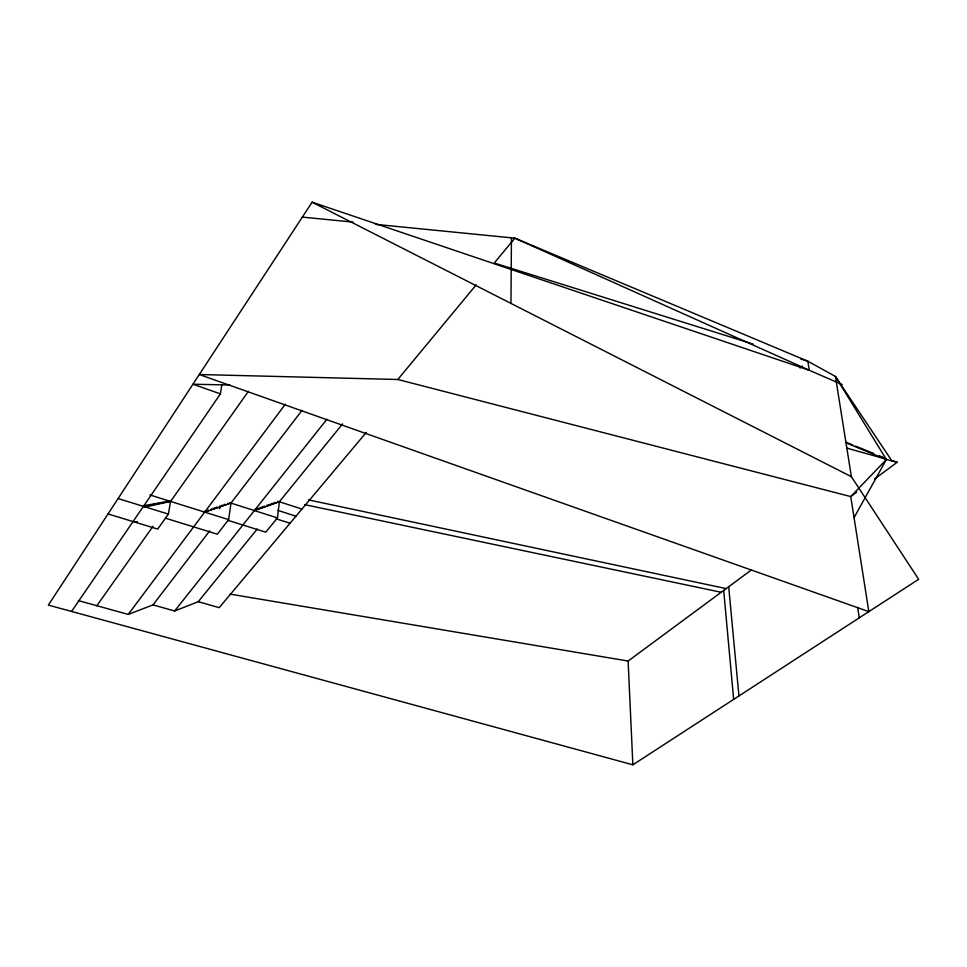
<?xml version="1.0" encoding="UTF-8"?>
<svg xmlns="http://www.w3.org/2000/svg" width="967" height="967" viewBox="0 0 967 967"><rect width="100%" height="100%" fill="white"/><g stroke="black" fill="none" stroke-linecap="round" stroke-linejoin="round"><path stroke-width="1.45" d="M510.939 303.396L511.458 237.822M277.843 502.296L277.952 501.293L301.946 509.065M227.91 520.331L265.72 532.176L277.456 517.925L279.378 501.752L342.548 423.921M273.323 502.925L273.202 503.928L271.775 503.469L271.654 504.484M274.749 503.384L274.87 502.381L276.272 502.828M270.228 504.025L270.107 505.028L268.669 504.569M266.989 506.128L267.11 505.125L268.548 505.584M262.42 506.768L262.299 507.784L260.848 507.324L260.727 508.34M263.858 507.24L263.991 506.225L265.429 506.684M259.277 507.88L259.156 508.896L257.705 508.437M256.122 508.993L256.001 510.008L254.514 509.536M165.55 518.227L217.333 534.183L228.623 519.63L230.98 503.094L301.994 410.395M227.704 504.206L227.861 503.178M224.489 505.33L224.634 504.303L226.109 504.774M223.002 504.859L222.857 505.898L221.37 505.427L219.497 508.715M216.306 508.146L216.451 507.107L217.95 507.578M219.582 507.022L219.739 505.983M214.807 507.675L214.662 508.715L213.163 508.243M211.35 509.851L211.507 508.811M208.038 510.987L208.207 509.947M71.57 611.446L220.403 393.859L221.818 384.83M169.02 500.942L168.887 501.728L165.671 501.547L165.526 502.344L163.991 501.861L163.846 502.647L162.299 502.163L162.166 502.961L160.619 502.477L160.474 503.275L158.926 502.792L158.793 503.577L157.234 503.094L157.101 503.892L155.542 503.408L155.397 504.206L153.85 503.722L153.705 504.508L152.145 504.025L152 504.822L150.441 504.339L150.296 505.137L148.737 504.653L148.592 505.451L147.032 504.967L146.887 505.765L145.316 505.282L145.171 506.079L143.563 505.584L143.418 506.382L144.99 507.071L170.579 501.426L248.446 391.26M108.014 513.948L157.694 529.082L168.379 514.118L170.555 501.426M854.054 517.623L886.376 459.518L835.44 376.453L807.916 361.259L514.855 238.16L375.534 224.356M842.221 384.564L809.234 370.24L312.111 202.188L48.35 605.1L632.865 764.812L918.65 579.293L851.383 476.695L835.44 376.453L891.9 460.896M96.857 605.729L153.016 526.266M78.351 600.604L128.236 614.42L285.253 404.303M128.236 614.42L152.991 604.895L209.682 530.895M152.991 604.895L174.616 610.987L326.919 419.243M174.616 610.987L198.271 601.692L257.246 529.022M874.591 478.967L897.255 462.226L886.376 459.518L850.742 496.579L868.837 611.64L199.299 374.519L397.824 379.487L476.115 284.951M366.312 432.37L219.195 607.675L198.271 601.692M800.047 368.016L802.296 366.094M230.219 594.137L628.115 661.041L751.54 569.865M856.702 492.179L850.742 496.579L397.824 379.487M254.381 510.564L279.378 501.752M230.98 503.094L204.678 512.123L204.847 511.084L206.382 511.567M134.582 522.253L137.399 521.612M229.977 384.999L192.941 384.225L220.403 393.859M302.357 217.104L353.136 222.132M304.593 504.629L721.201 592.275M308.533 499.891L726.181 588.601M846.705 448.084L885.699 458.999M892.916 461.017L897.255 462.226M118.107 498.537L168.379 514.118M753.245 344.131L494.246 263.036L514.855 238.16L809.234 370.24L807.916 361.259L800.724 358.999M149.921 494.947L228.623 519.63M229.505 502.635L277.456 517.925M276.091 518.795L290.052 523.244M277.71 510.346L295.95 516.209M845.75 442.124L852.749 444.965M855.541 446.101L873.721 453.499M879.317 455.771L883.512 457.476M846.234 442.922L886.376 459.518M312.111 202.188L851.383 476.695M857.681 607.421L859.276 617.84M728.683 586.751L738.945 695.95M723.679 590.438L733.663 699.383M628.115 661.041L632.865 764.812"/></g></svg>
